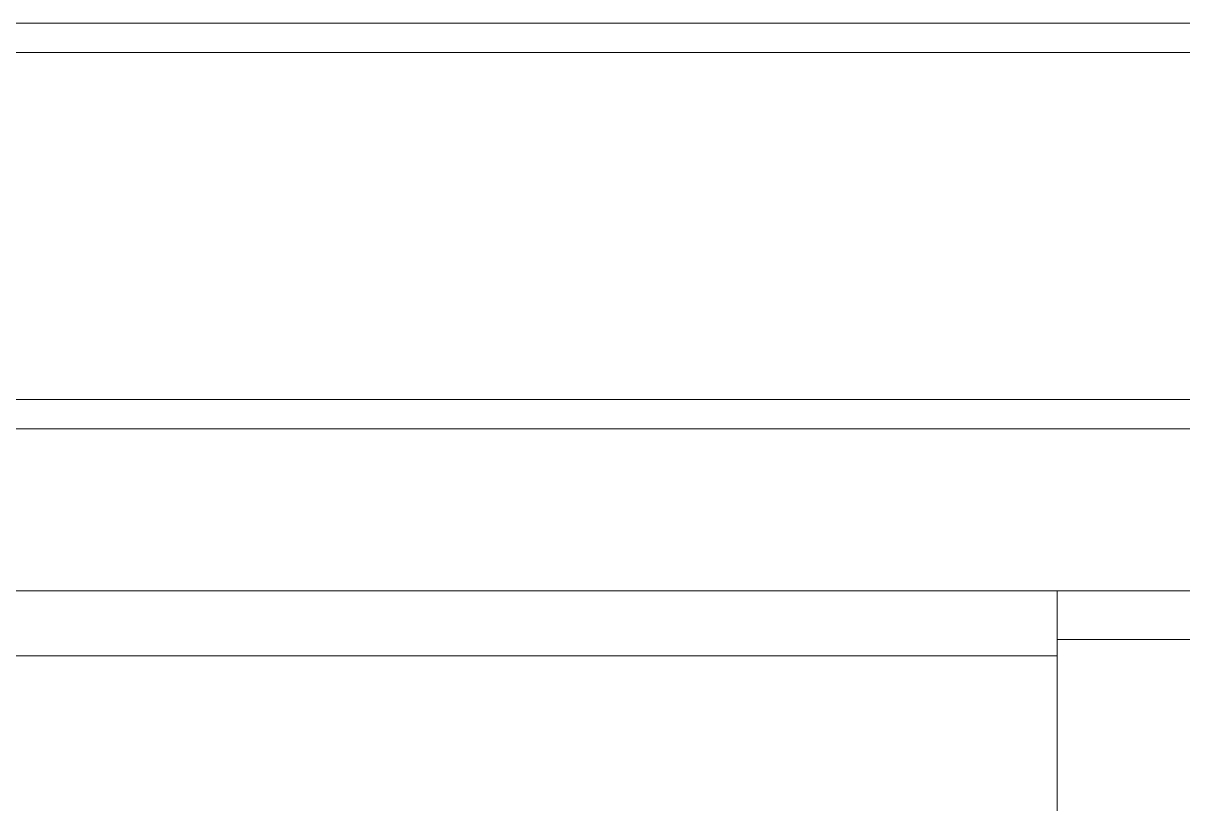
# Model space of a CAD drawing. Header units: centimetres. Extents: x 405464 to 563355, y 50011 to 66875.
# Drawn here: x 509840.47 to 509869.07, y 53847.82 to 53867.07 of the extents above; entities that cross this region are included whole.
import ezdxf

# ---------------------------------------------------------------- set-up
doc = ezdxf.new("R2010")
doc.units = ezdxf.units.CM
doc.layers.get('0').update_dxf_attribs({"lineweight": 9})
doc.layers.add('0-KRCN-MİMARİ-220526', color=8, linetype='Continuous', lineweight=9)
doc.layers.add('TF_Mobilya', color=142, linetype='Continuous', lineweight=9)

# ---------------------------------------------------------------- blocks, each defined once
blk = doc.blocks.new('kombine_altyapı')
at = {"color": 8, "linetype": 'Continuous', "lineweight": 15}
for p, q in [((5275, 1604.7), (5734, 1604.7)), ((5275, 1603.98), (5734, 1603.98)), ((5275, 1595.42), (5734, 1595.42)), ((5291, 1594.7), (5718, 1594.7)), ((5295, 1590.7), (5507.7, 1590.7)), ((5507.7, 1589.5), (5507.7, 1590.7)), ((5507.7, 1590.7), (5537.7, 1590.7)), ((5507.7, 1589.5), (5507.7, 1585)), ((5537.7, 1589.5), (5507.7, 1589.5)), ((5295, 1589.1), (5507.7, 1589.1))]:
    blk.add_line(p, q, dxfattribs=at)
blk = doc.blocks.new('A$C9e52caec')
at = {"layer": 'TF_Mobilya', "color": 8}
blk.add_blockref('kombine_altyapı', (0, 0), dxfattribs=at)

msp = doc.modelspace()

# ---------------------------------------------------------------- block references
at = {"layer": '0-KRCN-MİMARİ-220526', "rotation": 359.999999999997}
msp.add_blockref('A$C9e52caec', (504358.269, 52262.368, 73.999), dxfattribs=at)

doc.saveas('drawing.dxf')
